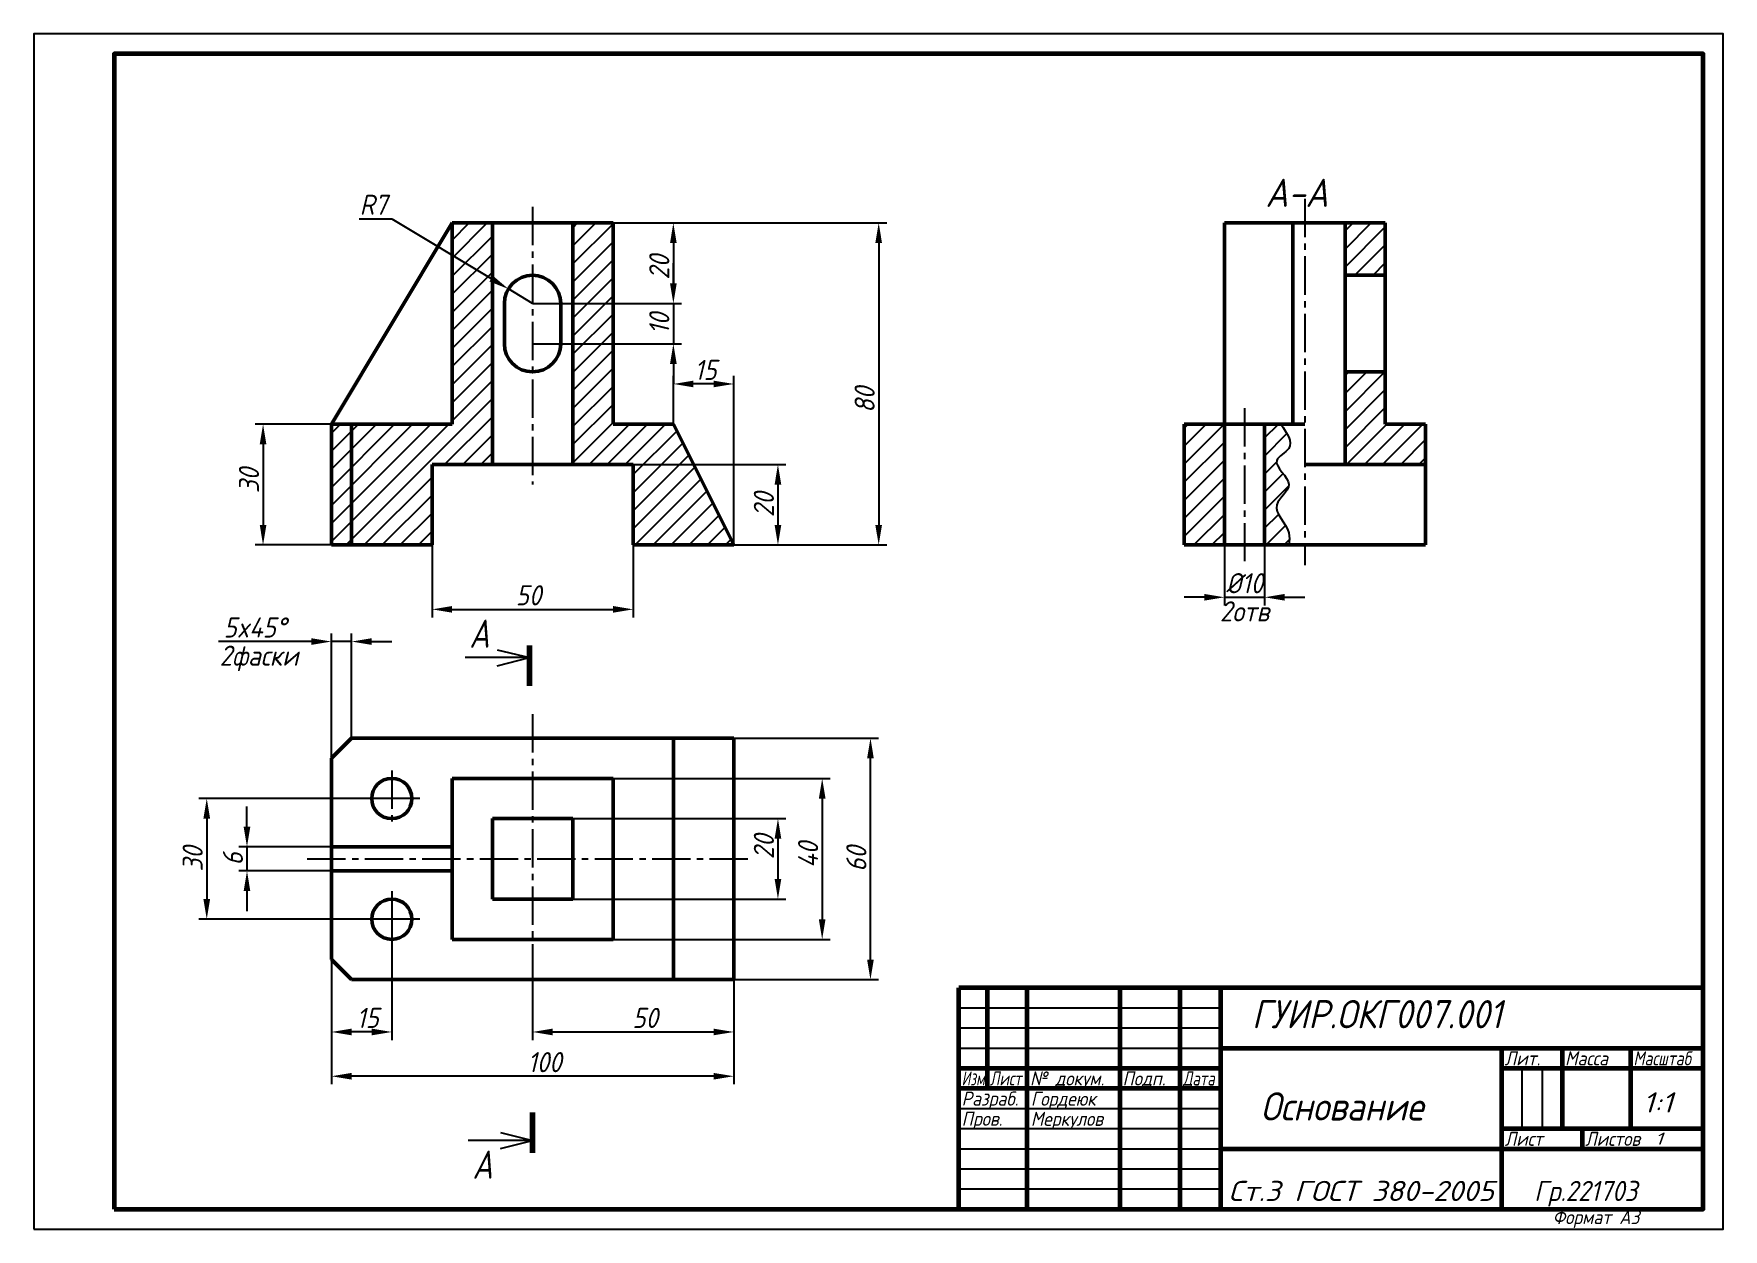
# Model space of a CAD drawing. Header units: millimetres. Extents: x 0 to 420, y 0 to 297.
import ezdxf
from ezdxf.enums import TextEntityAlignment as Align

# ---------------------------------------------------------------- set-up
doc = ezdxf.new("R2010")
doc.units = ezdxf.units.MM
doc.header["$LTSCALE"] = 0.5
doc.linetypes.add('осевая2', pattern=[28.575, 19.05, -3.175, 3.175, -3.175])
doc.layers.get('0').update_dxf_attribs({"lineweight": 50})
doc.layers.get('Defpoints').update_dxf_attribs({"color": 5})
doc.layers.add('1-оси', color=1, linetype='осевая2')
doc.layers.add('3-размеры', color=6, linetype='Continuous')
doc.layers.add('2-штриховка', color=7, linetype='Continuous', true_color=0x00c7c7)
doc.layers.add('4-текст', color=7, linetype='Continuous', true_color=0x00ad00)
doc.styles.get("Standard").update_dxf_attribs({"font": 'isocpeui.ttf', "width": 0.9})
doc.dimstyles.new('Standart', dxfattribs={"dimtxt": 5, "dimasz": 5, "dimexe": 2, "dimexo": 0, "dimgap": 1, "dimtad": 1, "dimtoh": 1, "dimdec": 0, "dimtxsty": 'Standard', "dimcen": 2.5, "dimadec": 0, "dimazin": 0, "dimtfac": 1, "dimtdec": 0, "dimtmove": 0, "dimatfit": 3, "dimldrblk": 'DOTSMALL', "dimfxl": 1, "dimarcsym": 0})
pattern_1 = [(45, (69, 0), (-2.245064, 2.245064), [])]

# ---------------------------------------------------------------- blocks, each defined once
blk = doc.blocks.new('*D2')
at = {"layer": '3-размеры', "color": 0, "lineweight": -2, "transparency": 16777216}
for p, q in [((99, 170), (99, 152)), ((149, 170), (149, 152)), ((104, 154), (144, 154))]:
    blk.add_line(p, q, dxfattribs=at)
at = {"layer": '3-размеры', "color": 0, "transparency": 16777216}
for points in [[(104, 154.83), (104, 153.17), (99, 154)], [(144, 154.83), (144, 153.17), (149, 154)]]:
    blk.add_solid(points, dxfattribs=at)
at = {"layer": 'Defpoints', "color": 0, "transparency": 16777216}
for p in [(99, 170), (149, 170), (149, 154)]:
    blk.add_point(p, dxfattribs=at)
at = {"layer": '3-размеры', "color": 0, "transparency": 16777216, "insert": (123, 157.5), "char_height": 5, "attachment_point": 5}
blk.add_mtext('50', dxfattribs=at)
blk = doc.blocks.new('_DotSmall')
at = {"color": 0, "linetype": 'ByBlock', "const_width": 0.5}
blk.add_lwpolyline([(-0.0625, 0, 1), (0.0625, 0, 1)], format="xyb", close=True, dxfattribs=at)
blk = doc.blocks.new('*D3')
at = {"layer": '3-размеры', "color": 0, "lineweight": -2, "transparency": 16777216}
for p, q in [((149, 190), (187, 190)), ((185, 185), (185, 175)), ((149, 170), (187, 170))]:
    blk.add_line(p, q, dxfattribs=at)
at = {"layer": '3-размеры', "color": 0, "transparency": 16777216}
for points in [[(184.17, 185), (185.83, 185), (185, 190)], [(184.17, 175), (185.83, 175), (185, 170)]]:
    blk.add_solid(points, dxfattribs=at)
at = {"layer": 'Defpoints', "color": 0, "transparency": 16777216}
for p in [(149, 190), (149, 170), (185, 170)]:
    blk.add_point(p, dxfattribs=at)
at = {"layer": '3-размеры', "color": 0, "transparency": 16777216, "insert": (181.5, 180), "char_height": 5, "attachment_point": 5, "rotation": 90}
blk.add_mtext('20', dxfattribs=at)
blk = doc.blocks.new('*D4')
at = {"layer": '3-размеры', "color": 0, "lineweight": -2, "transparency": 16777216}
for p, q in [((74, 200), (55, 200)), ((57, 195), (57, 175)), ((74, 170), (55, 170))]:
    blk.add_line(p, q, dxfattribs=at)
at = {"layer": '3-размеры', "color": 0, "transparency": 16777216}
for points in [[(56.17, 195), (57.83, 195), (57, 200)], [(56.17, 175), (57.83, 175), (57, 170)]]:
    blk.add_solid(points, dxfattribs=at)
at = {"layer": 'Defpoints', "color": 0, "transparency": 16777216}
for p in [(74, 200), (57, 170), (74, 170)]:
    blk.add_point(p, dxfattribs=at)
at = {"layer": '3-размеры', "color": 0, "transparency": 16777216, "insert": (53.5, 186), "char_height": 5, "attachment_point": 5, "rotation": 90}
blk.add_mtext('30', dxfattribs=at)
blk = doc.blocks.new('*D5')
at = {"layer": '3-размеры', "color": 0, "lineweight": -2, "transparency": 16777216}
for p, q in [((144, 250), (212.05, 250)), ((210.05, 245), (210.05, 175)), ((149, 170), (212.05, 170))]:
    blk.add_line(p, q, dxfattribs=at)
at = {"layer": '3-размеры', "color": 0, "transparency": 16777216}
for points in [[(209.21, 245), (210.88, 245), (210.05, 250)], [(209.21, 175), (210.88, 175), (210.05, 170)]]:
    blk.add_solid(points, dxfattribs=at)
at = {"layer": 'Defpoints', "color": 0, "transparency": 16777216}
for p in [(144, 250), (149, 170), (210.05, 170)]:
    blk.add_point(p, dxfattribs=at)
at = {"layer": '3-размеры', "color": 0, "transparency": 16777216, "insert": (206.55, 206.05), "char_height": 5, "attachment_point": 5, "rotation": 90}
blk.add_mtext('80', dxfattribs=at)
blk = doc.blocks.new('*D6')
at = {"layer": '3-размеры', "color": 0, "lineweight": -2, "transparency": 16777216}
for p, q in [((124, 250), (161, 250)), ((159, 245), (159, 235)), ((124, 230), (161, 230))]:
    blk.add_line(p, q, dxfattribs=at)
at = {"layer": '3-размеры', "color": 0, "transparency": 16777216}
for points in [[(158.17, 245), (159.83, 245), (159, 250)], [(158.17, 235), (159.83, 235), (159, 230)]]:
    blk.add_solid(points, dxfattribs=at)
at = {"layer": 'Defpoints', "color": 0, "transparency": 16777216}
for p in [(124, 250), (124, 230), (159, 230)]:
    blk.add_point(p, dxfattribs=at)
at = {"layer": '3-размеры', "color": 0, "transparency": 16777216, "insert": (155.5, 239), "char_height": 5, "attachment_point": 5, "rotation": 90}
blk.add_mtext('20', dxfattribs=at)
blk = doc.blocks.new('*D7')
at = {"layer": '3-размеры', "color": 0, "lineweight": -2, "transparency": 16777216}
for p, q in [((159, 235), (159, 240)), ((124, 230), (161, 230)), ((159, 230), (159, 220)), ((124, 220), (161, 220)), ((159, 215), (159, 210))]:
    blk.add_line(p, q, dxfattribs=at)
at = {"layer": '3-размеры', "color": 0, "transparency": 16777216}
for points in [[(158.17, 235), (159.83, 235), (159, 230)], [(158.17, 215), (159.83, 215), (159, 220)]]:
    blk.add_solid(points, dxfattribs=at)
at = {"layer": 'Defpoints', "color": 0, "transparency": 16777216}
for p in [(124, 230), (124, 220), (159, 220)]:
    blk.add_point(p, dxfattribs=at)
at = {"layer": '3-размеры', "color": 0, "transparency": 16777216, "insert": (155.5, 225), "char_height": 5, "attachment_point": 5, "rotation": 90}
blk.add_mtext('10', dxfattribs=at)
blk = doc.blocks.new('*D8')
at = {"layer": '3-размеры', "color": 0, "lineweight": -2, "transparency": 16777216}
for p, q in [((159, 200), (159, 212)), ((169, 210), (164, 210)), ((174, 170), (174, 212))]:
    blk.add_line(p, q, dxfattribs=at)
at = {"layer": '3-размеры', "color": 0, "transparency": 16777216}
for points in [[(164, 210.83), (164, 209.17), (159, 210)], [(169, 210.83), (169, 209.17), (174, 210)]]:
    blk.add_solid(points, dxfattribs=at)
at = {"layer": 'Defpoints', "color": 0, "transparency": 16777216}
for p in [(159, 210), (159, 200), (174, 170)]:
    blk.add_point(p, dxfattribs=at)
at = {"layer": '3-размеры', "color": 0, "transparency": 16777216, "insert": (167, 213.5), "char_height": 5, "attachment_point": 5}
blk.add_mtext('15', dxfattribs=at)
blk = doc.blocks.new('*D9')
at = {"layer": '3-размеры', "color": 0, "lineweight": -2, "transparency": 16777216}
for p, q in [((174, 122), (210, 122)), ((208, 67), (208, 117)), ((174, 62), (210, 62))]:
    blk.add_line(p, q, dxfattribs=at)
at = {"layer": '3-размеры', "color": 0, "transparency": 16777216}
for points in [[(207.17, 117), (208.83, 117), (208, 122)], [(207.17, 67), (208.83, 67), (208, 62)]]:
    blk.add_solid(points, dxfattribs=at)
at = {"layer": 'Defpoints', "color": 0, "transparency": 16777216}
for p in [(174, 122), (208, 122), (174, 62)]:
    blk.add_point(p, dxfattribs=at)
at = {"layer": '3-размеры', "color": 0, "transparency": 16777216, "insert": (204.5, 92), "char_height": 5, "attachment_point": 5, "rotation": 90}
blk.add_mtext('60', dxfattribs=at)
blk = doc.blocks.new('*D10')
at = {"layer": '3-размеры', "color": 0, "lineweight": -2, "transparency": 16777216}
for p, q in [((144, 112), (198, 112)), ((196, 107), (196, 77)), ((144, 72), (198, 72))]:
    blk.add_line(p, q, dxfattribs=at)
at = {"layer": '3-размеры', "color": 0, "transparency": 16777216}
for points in [[(195.17, 107), (196.83, 107), (196, 112)], [(195.17, 77), (196.83, 77), (196, 72)]]:
    blk.add_solid(points, dxfattribs=at)
at = {"layer": 'Defpoints', "color": 0, "transparency": 16777216}
for p in [(144, 112), (144, 72), (196, 72)]:
    blk.add_point(p, dxfattribs=at)
at = {"layer": '3-размеры', "color": 0, "transparency": 16777216, "insert": (192.5, 93), "char_height": 5, "attachment_point": 5, "rotation": 90}
blk.add_mtext('40', dxfattribs=at)
blk = doc.blocks.new('*D17')
at = {"layer": '3-размеры', "color": 0, "lineweight": -2, "transparency": 16777216}
for p, q in [((134, 102), (187, 102)), ((185, 97), (185, 87)), ((134, 82), (187, 82))]:
    blk.add_line(p, q, dxfattribs=at)
at = {"layer": '3-размеры', "color": 0, "transparency": 16777216}
for points in [[(184.17, 97), (185.83, 97), (185, 102)], [(184.17, 87), (185.83, 87), (185, 82)]]:
    blk.add_solid(points, dxfattribs=at)
at = {"layer": 'Defpoints', "color": 0, "transparency": 16777216}
for p in [(134, 102), (134, 82), (185, 82)]:
    blk.add_point(p, dxfattribs=at)
at = {"layer": '3-размеры', "color": 0, "transparency": 16777216, "insert": (181.5, 95), "char_height": 5, "attachment_point": 5, "rotation": 90}
blk.add_mtext('20', dxfattribs=at)
blk = doc.blocks.new('*D11')
at = {"layer": '3-размеры', "color": 0, "lineweight": -2, "transparency": 16777216}
for p, q in [((124, 62), (124, 47)), ((174, 62), (174, 47)), ((129, 49), (169, 49))]:
    blk.add_line(p, q, dxfattribs=at)
at = {"layer": '3-размеры', "color": 0, "transparency": 16777216}
for points in [[(129, 49.83), (129, 48.17), (124, 49)], [(169, 49.83), (169, 48.17), (174, 49)]]:
    blk.add_solid(points, dxfattribs=at)
at = {"layer": 'Defpoints', "color": 0, "transparency": 16777216}
for p in [(124, 62), (174, 62), (174, 49)]:
    blk.add_point(p, dxfattribs=at)
at = {"layer": '3-размеры', "color": 0, "transparency": 16777216, "insert": (152, 52.5), "char_height": 5, "attachment_point": 5}
blk.add_mtext('50', dxfattribs=at)
blk = doc.blocks.new('*D12')
at = {"layer": '3-размеры', "color": 0, "lineweight": -2, "transparency": 16777216}
for p, q in [((74, 67), (74, 36)), ((174, 62), (174, 36)), ((169, 38), (79, 38))]:
    blk.add_line(p, q, dxfattribs=at)
at = {"layer": '3-размеры', "color": 0, "transparency": 16777216}
for points in [[(79, 38.83), (79, 37.17), (74, 38)], [(169, 38.83), (169, 37.17), (174, 38)]]:
    blk.add_solid(points, dxfattribs=at)
at = {"layer": 'Defpoints', "color": 0, "transparency": 16777216}
for p in [(74, 67), (174, 62), (74, 38)]:
    blk.add_point(p, dxfattribs=at)
at = {"layer": '3-размеры', "color": 0, "transparency": 16777216, "insert": (127, 41.5), "char_height": 5, "attachment_point": 5}
blk.add_mtext('100', dxfattribs=at)
blk = doc.blocks.new('*D13')
at = {"layer": '3-размеры', "color": 0, "lineweight": -2, "transparency": 16777216}
for p, q in [((74, 77), (74, 47)), ((89, 77), (89, 47)), ((84, 49), (79, 49))]:
    blk.add_line(p, q, dxfattribs=at)
at = {"layer": '3-размеры', "color": 0, "transparency": 16777216}
for points in [[(79, 49.83), (79, 48.17), (74, 49)], [(84, 49.83), (84, 48.17), (89, 49)]]:
    blk.add_solid(points, dxfattribs=at)
at = {"layer": 'Defpoints', "color": 0, "transparency": 16777216}
for p in [(74, 77), (89, 77), (74, 49)]:
    blk.add_point(p, dxfattribs=at)
at = {"layer": '3-размеры', "color": 0, "transparency": 16777216, "insert": (83, 52.5), "char_height": 5, "attachment_point": 5}
blk.add_mtext('15', dxfattribs=at)
blk = doc.blocks.new('*D14')
at = {"layer": '3-размеры', "color": 0, "lineweight": -2, "transparency": 16777216}
for p, q in [((89, 107), (41, 107)), ((43, 102), (43, 82)), ((89, 77), (41, 77))]:
    blk.add_line(p, q, dxfattribs=at)
at = {"layer": '3-размеры', "color": 0, "transparency": 16777216}
for points in [[(42.17, 102), (43.83, 102), (43, 107)], [(42.17, 82), (43.83, 82), (43, 77)]]:
    blk.add_solid(points, dxfattribs=at)
at = {"layer": 'Defpoints', "color": 0, "transparency": 16777216}
for p in [(89, 107), (43, 77), (89, 77)]:
    blk.add_point(p, dxfattribs=at)
at = {"layer": '3-размеры', "color": 0, "transparency": 16777216, "insert": (39.5, 92), "char_height": 5, "attachment_point": 5, "rotation": 90}
blk.add_mtext('30', dxfattribs=at)
blk = doc.blocks.new('*D15')
at = {"layer": '3-размеры', "color": 0, "lineweight": -2, "transparency": 16777216}
for p, q in [((53, 100), (53, 105)), ((74, 95), (51, 95)), ((53, 95), (53, 89)), ((74, 89), (51, 89)), ((53, 84), (53, 79))]:
    blk.add_line(p, q, dxfattribs=at)
at = {"layer": '3-размеры', "color": 0, "transparency": 16777216}
for points in [[(52.17, 100), (53.83, 100), (53, 95)], [(52.17, 84), (53.83, 84), (53, 89)]]:
    blk.add_solid(points, dxfattribs=at)
at = {"layer": 'Defpoints', "color": 0, "transparency": 16777216}
for p in [(74, 95), (53, 89), (74, 89)]:
    blk.add_point(p, dxfattribs=at)
at = {"layer": '3-размеры', "color": 0, "transparency": 16777216, "insert": (49.5, 92), "char_height": 5, "attachment_point": 5, "rotation": 90}
blk.add_mtext('6', dxfattribs=at)
blk = doc.blocks.new('*D16')
at = {"layer": '3-размеры', "color": 0, "lineweight": -2, "transparency": 16777216}
for p, q in [((80.87, 251), (89, 251)), ((89, 251), (113.71, 236.17)), ((124, 230), (118, 233.6))]:
    blk.add_line(p, q, dxfattribs=at)
at = {"layer": '3-размеры', "color": 0, "transparency": 16777216}
blk.add_solid([(114.14, 236.89), (113.28, 235.46), (118, 233.6)], dxfattribs=at)
at = {"layer": 'Defpoints', "color": 0, "transparency": 16777216}
for p in [(118, 233.6), (124, 230)]:
    blk.add_point(p, dxfattribs=at)
at = {"layer": '3-размеры', "color": 0, "transparency": 16777216, "insert": (84.44, 254.53), "char_height": 5, "attachment_point": 5}
blk.add_mtext('R7', dxfattribs=at)
blk = doc.blocks.new('*D18')
at = {"layer": '3-размеры', "color": 0, "lineweight": -2, "transparency": 16777216}
for p, q in [((296, 170), (296, 155)), ((306, 170), (306, 155)), ((291, 157), (286, 157)), ((296, 157), (306, 157)), ((311, 157), (316, 157))]:
    blk.add_line(p, q, dxfattribs=at)
at = {"layer": '3-размеры', "color": 0, "transparency": 16777216}
for points in [[(291, 157.83), (291, 156.17), (296, 157)], [(311, 157.83), (311, 156.17), (306, 157)]]:
    blk.add_solid(points, dxfattribs=at)
at = {"layer": 'Defpoints', "color": 0, "transparency": 16777216}
for p in [(296, 170), (306, 170), (306, 157)]:
    blk.add_point(p, dxfattribs=at)
at = {"layer": '3-размеры', "color": 0, "transparency": 16777216, "insert": (301, 160.5), "char_height": 5, "attachment_point": 5}
blk.add_mtext('%%c10', dxfattribs=at)
blk = doc.blocks.new('*D19')
at = {"layer": '3-размеры', "color": 0, "lineweight": -2, "transparency": 16777216}
for p, q in [((74, 117), (74, 148)), ((79, 122), (79, 148)), ((69, 146), (45.96, 146)), ((79, 146), (74, 146)), ((84, 146), (89, 146))]:
    blk.add_line(p, q, dxfattribs=at)
at = {"layer": '3-размеры', "color": 0, "transparency": 16777216}
for points in [[(69, 146.83), (69, 145.17), (74, 146)], [(84, 146.83), (84, 145.17), (79, 146)]]:
    blk.add_solid(points, dxfattribs=at)
at = {"layer": 'Defpoints', "color": 0, "transparency": 16777216}
for p in [(79, 146), (79, 122), (74, 117)]:
    blk.add_point(p, dxfattribs=at)
at = {"layer": '3-размеры', "color": 0, "transparency": 16777216, "insert": (54.98, 149.5), "char_height": 5, "attachment_point": 5}
blk.add_mtext('5x45%%d', dxfattribs=at)
blk = doc.blocks.new('Vraz')
at = {"lineweight": -3}
for p, q in [((0, 0), (-16, 0)), ((-8, -2), (0, 0)), ((-7.99, 1.98), (0, 0))]:
    blk.add_line(p, q, dxfattribs=at)
at = {"lineweight": 100}
blk.add_line((0, 3), (0, -7), dxfattribs=at)
at = {"width": 0.8}
blk.add_text('A', height=7, dxfattribs=at).set_placement((-14.93, 2.46))
blk = doc.blocks.new('Nraz')
at = {"lineweight": 100}
blk.add_line((0, -3), (0, 7), dxfattribs=at)
at = {"lineweight": -3}
for p, q in [((0, 0), (-16, 0)), ((-8, 2), (0, 0)), ((-7.99, -1.98), (0, 0))]:
    blk.add_line(p, q, dxfattribs=at)
at = {"width": 0.8}
blk.add_text('A', height=7, dxfattribs=at).set_placement((-14.93, -9.46))

msp = doc.modelspace()

# ---------------------------------------------------------------- hatches: boundary and pattern name
at = {"layer": '2-штриховка'}
h = msp.add_hatch(dxfattribs=at)
h.set_pattern_fill('ANSI31', color=256)
h.set_pattern_definition([(45, (-25, 0), (-2.245064, 2.245064), [])])
h.paths.add_polyline_path([(114, 250), (104, 250), (104, 200), (79, 200), (79, 170), (99, 170), (99, 190), (114, 190), (114, 200)])
h.paths.add_polyline_path([(144, 250), (134, 250), (134, 200), (134, 190), (149, 190), (149, 170), (174, 170), (159, 200), (144, 200)])
h.paths.add_polyline_path([(79, 200), (74, 200), (74, 170), (79, 170)])
h = msp.add_hatch(dxfattribs=at)
h.set_pattern_fill('ANSI31', color=256)
h.set_pattern_definition(pattern_1)
h.paths.add_polyline_path([(336, 250), (326, 250), (326, 237), (336, 237)])
h.paths.add_polyline_path([(346, 190), (346, 200), (336, 200), (336, 213), (326, 213), (326, 190)])
h.paths.add_polyline_path([(296, 200), (286, 200), (286, 170), (296, 170)])
h = msp.add_hatch(dxfattribs=at)
h.set_pattern_fill('ANSI31', color=256)
h.set_pattern_definition(pattern_1)
edge = h.paths.add_edge_path()
edge.add_spline(control_points=[(312, 170), (312.12, 171.01), (312.56, 174.58), (306.11, 179.61), (314.99, 185.05), (306.28, 190.75), (314.14, 194.16), (311.55, 197.81), (310, 200)], knot_values=[0, 0, 0, 0, 3, 10.615773, 16.446725, 23.154929, 27.39757, 33.722125, 33.722125, 33.722125, 33.722125], degree=3, periodic=0)
edge.add_line((310, 200), (306, 200))
edge.add_line((306, 200), (306, 170))
edge.add_line((306, 170), (312, 170))

# ---------------------------------------------------------------- linework, layer by layer
for p, q in [((74, 200), (104, 250)), ((104, 250), (144, 250)), ((104, 250), (104, 200)), ((114, 200), (114, 250)), ((134, 250), (134, 200)), ((144, 250), (144, 200)), ((296, 250), (336, 250)), ((296, 200), (296, 250)), ((313, 200), (313, 250)), ((326, 250), (326, 190)), ((336, 250), (336, 200)), ((336, 237), (326, 237)), ((117, 230), (117, 220)), ((131, 230), (131, 220)), ((144, 230), (144, 220)), ((336, 213), (326, 213)), ((104, 200), (74, 200)), ((74, 200), (74, 170)), ((79, 200), (79, 170)), ((114, 200), (114, 190)), ((134, 200), (134, 190)), ((144, 200), (159, 200)), ((174, 170), (159, 200)), ((286, 170), (286, 200)), ((286, 200), (296, 200)), ((296, 200), (316, 200)), ((296, 200), (296, 170)), ((306, 170), (306, 200)), ((336, 200), (346, 200)), ((346, 200), (346, 170)), ((99, 170), (99, 190)), ((99, 190), (149, 190)), ((149, 190), (149, 170)), ((346, 190), (316, 190)), ((74, 170), (99, 170)), ((149, 170), (174, 170)), ((346, 170), (286, 170)), ((296, 170), (306, 170)), ((79, 122), (74, 117)), ((79, 122), (174, 122)), ((159, 62), (159, 122)), ((174, 122), (174, 62)), ((74, 117), (74, 67)), ((74, 117), (74, 95)), ((74, 117), (74, 107)), ((104, 95), (104, 112)), ((104, 112), (144, 112)), ((144, 112), (144, 72)), ((114, 95), (114, 102)), ((114, 102), (134, 102)), ((134, 102), (134, 82)), ((74, 95), (104, 95)), ((104, 72), (104, 95)), ((104, 95), (104, 89)), ((114, 82), (114, 95)), ((104, 89), (74, 89)), ((134, 82), (114, 82)), ((144, 72), (104, 72)), ((74, 67), (79, 62)), ((174, 62), (79, 62)), ((365, 45), (365, 40))]:
    msp.add_line(p, q)
at = {"lineweight": 60}
for p, q in [((415, 60), (230, 60)), ((230, 5), (230, 60)), ((237, 60), (237, 35)), ((247, 5), (247, 60)), ((270, 60), (270, 5)), ((285, 5), (285, 60)), ((295, 60), (295, 5)), ((295, 45), (415, 45)), ((365, 5), (365, 45)), ((380, 45), (380, 25)), ((397, 25), (397, 45)), ((230, 40), (295, 40)), ((365, 40), (415, 40)), ((230, 35), (295, 35)), ((365, 25), (415, 25)), ((385, 20), (385, 25)), ((295, 20), (415, 20))]:
    msp.add_line(p, q, dxfattribs=at)
at = {"lineweight": -3}
for p, q in [((230, 55), (295, 55)), ((230, 50), (295, 50)), ((230, 45), (295, 45)), ((370, 25), (370, 40)), ((375, 40), (375, 25)), ((230, 30), (295, 30)), ((230, 25), (295, 25)), ((230, 20), (295, 20)), ((230, 15), (295, 15)), ((230, 10), (295, 10))]:
    msp.add_line(p, q, dxfattribs=at)
at = {"lineweight": 60}
msp.add_lwpolyline([(20, 5), (415, 5), (415, 292), (20, 292)], close=True, dxfattribs=at)
for centre in [(89, 107), (89, 77)]:
    msp.add_circle(centre, 5)
for centre, start, end in [((124, 230), 0, 180), ((124, 220), 180, 0)]:
    msp.add_arc(centre, 7, start, end)
at = {"layer": '1-оси'}
for p, q in [((124, 254), (124, 185)), ((316, 256), (316, 165)), ((124, 128), (124, 55)), ((68, 92), (179, 92))]:
    msp.add_line(p, q, dxfattribs=at)
at = {"layer": '1-оси', "color": 1}
for p, q in [((301, 204), (301, 166)), ((89, 114), (89, 100)), ((96, 107), (82, 107)), ((89, 84), (89, 70)), ((96, 77), (82, 77))]:
    msp.add_line(p, q, dxfattribs=at)
at = {"layer": '2-штриховка'}
msp.add_spline([(310, 200), (312, 194), (309, 191), (312, 185), (309, 180), (312, 173), (312, 170)], degree=3, dxfattribs=at)
at = {"layer": 'Defpoints'}
msp.add_lwpolyline([(0, 0), (420, 0), (420, 297), (0, 297)], close=True, dxfattribs=at)

# ---------------------------------------------------------------- block references
for name, p in [('Vraz', (123.21, 142)), ('Nraz', (124, 22))]:
    msp.add_blockref(name, p)

# ---------------------------------------------------------------- texts
at = {"lineweight": -3, "width": 0.9}
msp.add_text('Формат А3', height=3.5, dxfattribs=at).set_placement((377.6, 1.25))
at = {"layer": '3-размеры', "width": 0.9}
for s, height, p in [('A-A', 7, (314, 254)), ('2отв', 5, (301, 151)), ('2фаски', 5, (56, 140))]:
    msp.add_text(s, height=height, dxfattribs=at).set_placement(p, align=Align.CENTER)
at = {"layer": '4-текст', "width": 0.9}
for s, p in [('ГУИР.ОКГ007.001', (302.82, 49.92)), ('Основание', (305, 27))]:
    msp.add_text(s, height=7, dxfattribs=at).set_placement(p)
at = {"layer": '4-текст', "lineweight": -3}
for s, width, p in [('Лит.', 0.9, (365.67, 40.7)), ('Масса', 0.9, (380.67, 40.7)), ('Масштаб', 0.8, (397.67, 40.7)), ('Изм.', 0.7, (230.67, 35.7)), ('Лист', 0.75, (237.67, 35.7)), ('№ докум.', 0.9, (247.67, 35.7)), ('Подп.', 0.9, (270.67, 35.7)), ('Дата', 0.75, (285.67, 35.7)), ('Разраб.', 0.9, (230.67, 30.7)), ('Гордеюк', 0.9, (247.88, 30.67)), ('Пров.', 0.9, (230.67, 25.7)), ('Меркулов', 0.9, (247.88, 25.67)), ('Лист', 0.9, (365.67, 20.7)), ('Листов', 0.9, (385.67, 20.7))]:
    msp.add_text(s, height=3.5, dxfattribs=dict(at, width=width)).set_placement(p)
at = {"layer": '4-текст'}
msp.add_text('1:1', height=5, dxfattribs=at).set_placement((400, 29), (407.47, 29), align=Align.FIT)
msp.add_text('1', height=3, dxfattribs=at).set_placement((403, 21), (405, 21), align=Align.ALIGNED)
at = {"layer": '4-текст', "width": 1.02026}
msp.add_text('Ст.3 ГОСТ 380-2005', height=5, dxfattribs=at).set_placement((297, 7), (363, 7), align=Align.FIT)
at = {"layer": '4-текст', "insert": (373, 12), "char_height": 5, "attachment_point": 1}
msp.add_mtext_dynamic_manual_height_columns('Гр.221703', width=42, gutter_width=25, heights=[0], dxfattribs=at)

# ---------------------------------------------------------------- dimensions: what is measured, and where the dimension line sits
at = {"layer": '3-размеры'}
dim = msp.add_radius_dim(center=(124, 230), mpoint=(118, 233.6), dimstyle='Standart', dxfattribs=at)
dim.commit()
dim.dimension.update_dxf_attribs({"geometry": '*D16', "text_midpoint": (84.44, 251), "dimtype": 164})
for base, p1, p2, picture, middle in [((159, 230), (124, 250), (124, 230), '*D6', (159, 239)), ((210.05, 170), (144, 250), (149, 170), '*D5', (210.05, 206.05)), ((159, 220), (124, 230), (124, 220), '*D7', (159, 225)), ((57, 170), (74, 200), (74, 170), '*D4', (57, 186)), ((185, 170), (149, 190), (149, 170), '*D3', (185, 180)), ((208, 122), (174, 62), (174, 122), '*D9', (208, 92)), ((196, 72), (144, 112), (144, 72), '*D10', (196, 93)), ((43, 77), (89, 107), (89, 77), '*D14', (43, 92)), ((53, 89), (74, 95), (74, 89), '*D15', (53, 92))]:
    dim = msp.add_linear_dim(base=base, p1=p1, p2=p2, angle=90, dimstyle='Standart', dxfattribs=at)
    dim.commit()
    dim.dimension.update_dxf_attribs({"geometry": picture, "text_midpoint": middle, "dimtype": 160})
for base, p1, p2, picture, middle in [((159, 210), (174, 170), (159, 200), '*D8', (167, 210)), ((149, 154), (99, 170), (149, 170), '*D2', (123, 154)), ((74, 49), (89, 77), (74, 77), '*D13', (83, 49)), ((74, 38), (174, 62), (74, 67), '*D12', (127, 38)), ((174, 49), (124, 62), (174, 62), '*D11', (152, 49))]:
    dim = msp.add_linear_dim(base=base, p1=p1, p2=p2, dimstyle='Standart', dxfattribs=at)
    dim.commit()
    dim.dimension.update_dxf_attribs({"geometry": picture, "text_midpoint": middle, "dimtype": 160})
for base, p1, p2, text, picture, middle in [((306, 157), (296, 170), (306, 170), '%%c10', '*D18', (301, 157)), ((79, 146), (74, 117), (79, 122), '5x45%%d', '*D19', (54.98, 146))]:
    dim = msp.add_linear_dim(base=base, p1=p1, p2=p2, text=text, dimstyle='Standart', dxfattribs=at)
    dim.commit()
    dim.dimension.update_dxf_attribs({"geometry": picture, "text_midpoint": middle, "dimtype": 160})
dim = msp.add_linear_dim(base=(185, 82), p1=(134, 102), p2=(134, 82), angle=90, dimstyle='Standart', override={"dimscale": 0}, dxfattribs=at)
dim.commit()
dim.dimension.update_dxf_attribs({"geometry": '*D17', "text_midpoint": (185, 95), "dimtype": 160})

doc.saveas('drawing.dxf')
